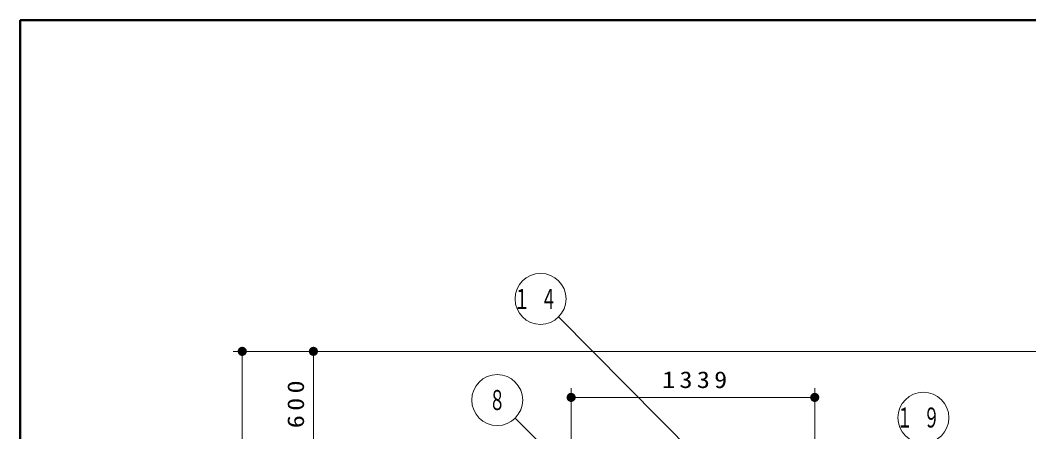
# Model space of a CAD drawing. Units: millimetres on the paper, scale 1:50. Extents: x -385 to 840, y 0 to 267.
# Drawn here: x 35 to 145.9, y 221.8 to 267 of the extents above; entities that cross this region are included whole.
import ezdxf
from ezdxf.enums import TextEntityAlignment as Align

# ---------------------------------------------------------------- set-up
doc = ezdxf.new("R2010")
doc.units = ezdxf.units.MM
doc.layers.add('1_50', color=7, linetype='Continuous', lineweight=25)
doc.layers.add('LY_3', color=7, linetype='Continuous', lineweight=13)
doc.styles.add('ＭＳ ゴシック', font='')
doc.styles.get('ＭＳ ゴシック').set_extended_font_data('MS Gothic')

# ---------------------------------------------------------------- blocks, each defined once
blk = doc.blocks.new('filled_dot')
at = {"color": 0, "linetype": 'Continuous', "lineweight": -2, "const_width": 1.25}
blk.add_lwpolyline([(-0.625, 0, 1), (0.625, 0, 1)], format="xyb", close=True, dxfattribs=at)

msp = doc.modelspace()

# ---------------------------------------------------------------- linework, layer by layer
at = {"layer": '1_50', "lineweight": 13}
for p, q in [((110.092, 218.337), (94.167, 234.381)), ((66.229, 230.604), (58.409, 230.604)), ((59.409, 167.104), (59.409, 230.604)), ((164.835, 230.604), (66.229, 230.604)), ((67.229, 218.604), (67.229, 230.604)), ((95.557, 207.804), (95.557, 226.544)), ((122.329, 207.804), (122.329, 226.544)), ((95.557, 225.544), (122.329, 225.544)), ((101.849, 210.88), (89.414, 223.276))]:
    msp.add_line(p, q, dxfattribs=at)
for centre in [(92.194, 236.368), (87.431, 225.253), (134.272, 223.313)]:
    msp.add_circle(centre, 2.8, dxfattribs=at)
at = {"layer": 'LY_3', "lineweight": 50}
for p, q in [((35, 267), (35, 0)), ((420, 267), (35, 267))]:
    msp.add_line(p, q, dxfattribs=at)

# ---------------------------------------------------------------- block references
at = {"layer": '1_50', "lineweight": 13, "xscale": 0.4, "yscale": 0.4}
for p, rotation in [((59.409, 230.604), 270), ((67.229, 230.604), 270), ((122.329, 225.544), 180)]:
    msp.add_blockref('filled_dot', p, dxfattribs=dict(at, rotation=rotation))
msp.add_blockref('filled_dot', (95.557, 225.544), dxfattribs=at)

# ---------------------------------------------------------------- texts
at = {"layer": '1_50', "style": 'ＭＳ ゴシック', "width": 0.6}
msp.add_text('８', height=2.199, dxfattribs=at).set_placement((87.431, 225.253), align=Align.MIDDLE_CENTER)
at = {"layer": '1_50', "style": 'ＭＳ ゴシック'}
for s, insert, char_height, attachment_point in [('\\T1.64;\\W0.6;１４', (92.194, 236.368), 2.199, 5), ('\\T1.33;\\W1.15;1339', (109.371, 226.544), 1.833, 8), ('\\T1.64;\\W0.6;１９', (134.272, 223.313), 2.199, 5)]:
    msp.add_mtext(s, dxfattribs=dict(at, insert=insert, char_height=char_height, attachment_point=attachment_point))
at = {"layer": '1_50', "insert": (66.229, 225.021), "char_height": 1.833, "attachment_point": 8, "rotation": 90, "style": 'ＭＳ ゴシック'}
msp.add_mtext('\\T1.33;\\W1.15;600', dxfattribs=at)

doc.saveas('drawing.dxf')
